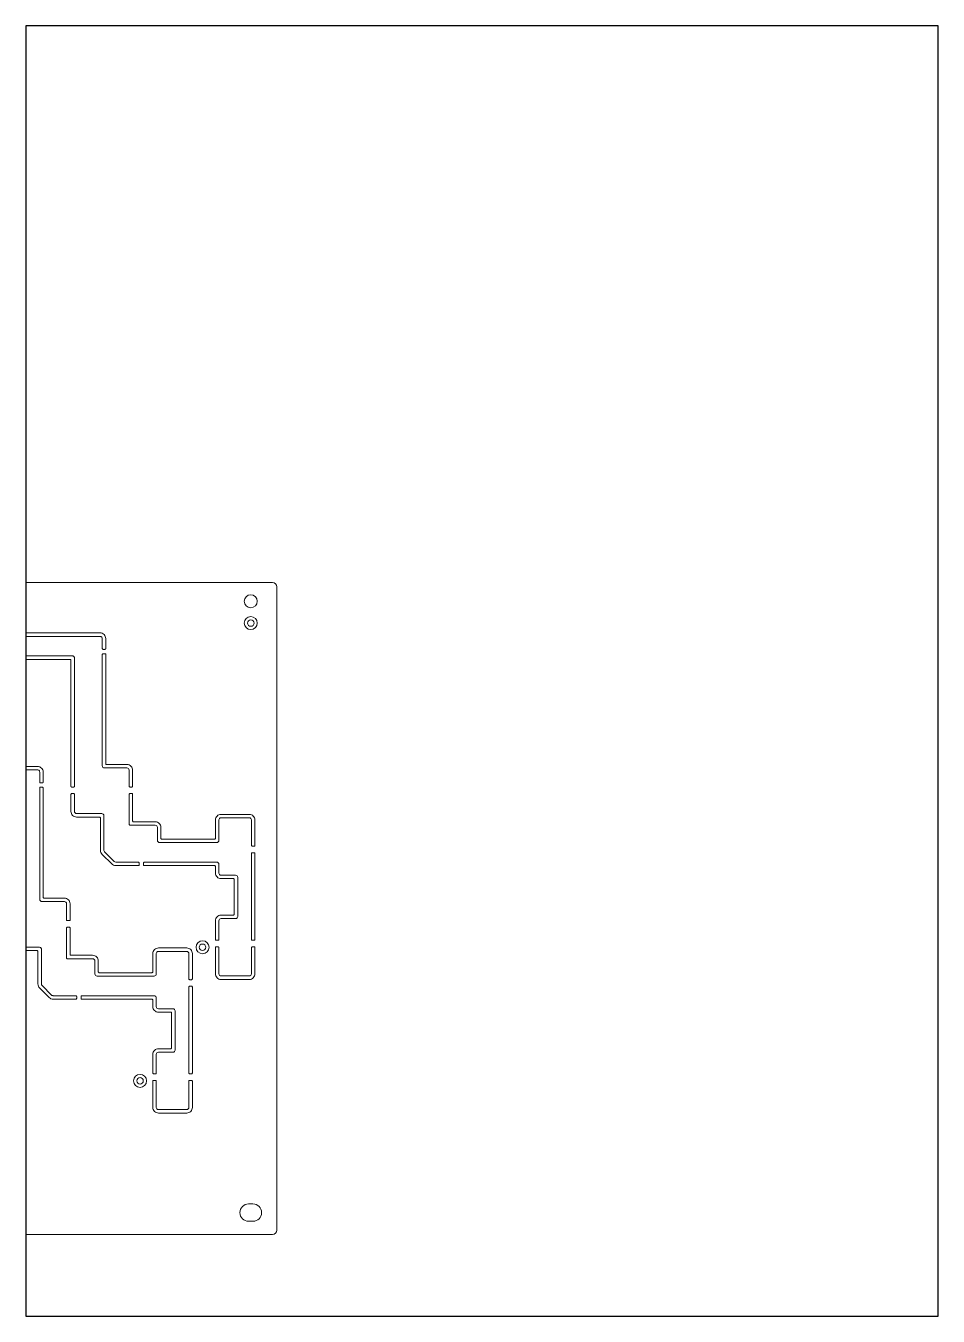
# Paper-space layout '直A4-2' of a CAD drawing. Header units: millimetres. Extents: x 38 to 227, y -33 to 234.
# The model-space entities are those that its viewports show. They can reach past a viewport. Long polylines and large blocks are cut down to what shows.
import ezdxf

# ---------------------------------------------------------------- set-up
doc = ezdxf.new("R2010")
doc.units = ezdxf.units.MM
doc.header["$LTSCALE"] = 6
doc.layers.get('0').update_dxf_attribs({"linetype": 'CONTINUOUS'})
doc.layers.add('3', color=3, linetype='CONTINUOUS')
doc.layers.add('GKO', color=7, linetype='CONTINUOUS')

# ---------------------------------------------------------------- blocks, each defined once
blk = doc.blocks.new('AA4')
blk.add_lwpolyline([(0, 0), (210, 0), (210, 297), (0, 297)], close=True)
blk = doc.blocks.new('13712D0')
at = {"lineweight": 0}
for p, q in [((647.29, 64.57), (399.29, 64.57)), ((648.29, -84.43), (648.29, 63.57)), ((642.79, -78.43), (641.79, -78.43)), ((642.79, -82.43), (641.79, -82.43)), ((647.29, -85.43), (399.29, -85.43))]:
    blk.add_line(p, q, dxfattribs=at)
for points in [[(608.91, 51.71), (608.91, 49.42, -0.414223), (608.71, 49.22), (608.31, 49.22, -0.414223), (608.11, 49.42), (608.11, 51.71, 0.414217), (607.61, 52.21), (581.65, 52.21, -0.198932), (581.51, 52.27), (575.03, 58.75, 0.198931), (574.89, 58.81), (561.71, 58.81, -0.41422), (561.51, 59.01), (561.51, 59.41, -0.414225), (561.71, 59.61), (574.89, 59.61, -0.198911), (575.59, 59.31), (581.84, 53.07, 0.19893), (581.98, 53.01), (607.61, 53.01, -0.414215), (608.91, 51.71)], [(601.7, 47.21), (601.7, 17.72, -0.414223), (601.5, 17.52), (601.1, 17.52, -0.414223), (600.9, 17.72), (600.9, 46.71, 0.414223), (600.7, 46.91), (587.86, 46.91, -0.414223), (587.66, 47.11), (587.66, 47.51, -0.414223), (587.86, 47.71), (601.2, 47.71, -0.414217), (601.7, 47.21)], [(615.1, 21.41), (615.1, 17.72, -0.414223), (614.9, 17.52), (614.5, 17.52, -0.414223), (614.3, 17.72), (614.3, 21.41, 0.414217), (613.8, 21.91), (608.61, 21.91, -0.414217), (608.11, 22.41), (608.11, 48.02, -0.414223), (608.31, 48.22), (608.71, 48.22, -0.414223), (608.91, 48.02), (608.91, 22.91, 0.414223), (609.11, 22.71), (613.8, 22.71, -0.414215), (615.1, 21.41)], [(594.51, 20.97), (594.51, 18.68, -0.414223), (594.31, 18.48), (593.91, 18.48, -0.414223), (593.71, 18.68), (593.71, 20.97, 0.414217), (593.21, 21.47), (567.25, 21.47, -0.198932), (567.11, 21.53), (560.63, 28.01, 0.198931), (560.49, 28.07), (547.31, 28.07, -0.41422), (547.11, 28.27), (547.11, 28.67, -0.414225), (547.31, 28.87), (560.49, 28.87, -0.198911), (561.19, 28.57), (567.44, 22.33, 0.19893), (567.58, 22.27), (593.21, 22.27, -0.414215), (594.51, 20.97)], [(600.7, -9.33), (600.7, -13.02, -0.414223), (600.5, -13.22), (600.1, -13.22, -0.414223), (599.9, -13.02), (599.9, -9.33, 0.414217), (599.4, -8.83), (594.21, -8.83, -0.414217), (593.71, -8.33), (593.71, 17.28, -0.414223), (593.91, 17.48), (594.31, 17.48, -0.414223), (594.51, 17.28), (594.51, -7.83, 0.414223), (594.71, -8.03), (599.4, -8.03, -0.414215), (600.7, -9.33)], [(616.62, 0.04), (616.62, -0.36, -0.41422), (616.42, -0.56), (611.2, -0.56, -0.197543), (610.29, -0.18), (608.08, 2.03, -0.199147), (607.7, 2.95), (607.7, 10.41, 0.41423), (607.5, 10.61), (602.2, 10.61, -0.414215), (600.9, 11.91), (600.9, 15.82, -0.414223), (601.1, 16.02), (601.5, 16.02, -0.414223), (601.7, 15.82), (601.7, 11.91, 0.414217), (602.2, 11.41), (608, 11.41, -0.414217), (608.5, 10.91), (608.5, 2.95, 0.199775), (608.65, 2.59), (610.85, 0.38, 0.197176), (611.2, 0.24), (616.42, 0.24, -0.414225), (616.62, 0.04)], [(643.25, 9.94), (643.25, 4.12, -0.414223), (643.05, 3.92), (642.65, 3.92, -0.414223), (642.45, 4.12), (642.45, 9.94, 0.414217), (641.95, 10.44), (635.45, 10.44, 0.414217), (634.95, 9.94), (634.95, 5.24, -0.414217), (634.45, 4.74), (621.3, 4.74, -0.414217), (620.8, 5.24), (620.8, 8.24, 0.414217), (620.3, 8.74), (614.5, 8.74, -0.414223), (614.3, 8.94), (614.3, 15.82, -0.414223), (614.5, 16.02), (614.9, 16.02, -0.414223), (615.1, 15.82), (615.1, 9.74, 0.414223), (615.3, 9.54), (620.3, 9.54, -0.414215), (621.6, 8.24), (621.6, 5.74, 0.414223), (621.8, 5.54), (633.95, 5.54, 0.414223), (634.15, 5.74), (634.15, 9.94, -0.414215), (635.45, 11.24), (641.95, 11.24, -0.414215), (643.25, 9.94)], [(639.28, -3.26), (639.28, -12.26, -0.414217), (638.78, -12.76), (635.45, -12.76, 0.414217), (634.95, -13.26), (634.95, -17.54, -0.414223), (634.75, -17.74), (634.35, -17.74, -0.414223), (634.15, -17.54), (634.15, -13.26, -0.414215), (635.45, -11.96), (638.28, -11.96, 0.414223), (638.48, -11.76), (638.48, -3.76, 0.414223), (638.28, -3.56), (635.45, -3.56, -0.414215), (634.15, -2.26), (634.15, -0.76, 0.41423), (633.95, -0.56), (617.82, -0.56, -0.414225), (617.62, -0.36), (617.62, 0.04, -0.41422), (617.82, 0.24), (634.45, 0.24, -0.414217), (634.95, -0.26), (634.95, -2.26, 0.414217), (635.45, -2.76), (638.78, -2.76, -0.414217), (639.28, -3.26)], [(643.25, 2.22), (643.25, -17.54, -0.414223), (643.05, -17.74), (642.65, -17.74, -0.414223), (642.45, -17.54), (642.45, 2.22, -0.414223), (642.65, 2.42), (643.05, 2.42, -0.414223), (643.25, 2.22)], [(628.85, -20.8), (628.85, -26.62, -0.414223), (628.65, -26.82), (628.25, -26.82, -0.414223), (628.05, -26.62), (628.05, -20.8, 0.414217), (627.55, -20.3), (621.05, -20.3, 0.414217), (620.55, -20.8), (620.55, -25.5, -0.414217), (620.05, -26), (606.9, -26, -0.414217), (606.4, -25.5), (606.4, -22.5, 0.414217), (605.9, -22), (600.1, -22, -0.414223), (599.9, -21.8), (599.9, -14.92, -0.414223), (600.1, -14.72), (600.5, -14.72, -0.414223), (600.7, -14.92), (600.7, -21, 0.414223), (600.9, -21.2), (605.9, -21.2, -0.414215), (607.2, -22.5), (607.2, -25, 0.414223), (607.4, -25.2), (619.55, -25.2, 0.414223), (619.75, -25), (619.75, -20.8, -0.414215), (621.05, -19.5), (627.55, -19.5, -0.414215), (628.85, -20.8)], [(643.25, -19.44), (643.25, -25.46, -0.414215), (641.95, -26.76), (635.45, -26.76, -0.414215), (634.15, -25.46), (634.15, -19.44, -0.414223), (634.35, -19.24), (634.75, -19.24, -0.414223), (634.95, -19.44), (634.95, -25.46, 0.414217), (635.45, -25.96), (641.95, -25.96, 0.414217), (642.45, -25.46), (642.45, -19.44, -0.414223), (642.65, -19.24), (643.05, -19.24, -0.414223), (643.25, -19.44)], [(628.85, -28.52), (628.85, -48.28, -0.414223), (628.65, -48.48), (628.25, -48.48, -0.414223), (628.05, -48.28), (628.05, -28.52, -0.414223), (628.25, -28.32), (628.65, -28.32, -0.414223), (628.85, -28.52)], [(624.88, -34), (624.88, -43, -0.414217), (624.38, -43.5), (621.05, -43.5, 0.414217), (620.55, -44), (620.55, -48.28, -0.414223), (620.35, -48.48), (619.95, -48.48, -0.414223), (619.75, -48.28), (619.75, -44, -0.414215), (621.05, -42.7), (623.88, -42.7, 0.414223), (624.08, -42.5), (624.08, -34.5, 0.414223), (623.88, -34.3), (621.05, -34.3, -0.414215), (619.75, -33), (619.75, -31.5, 0.41423), (619.55, -31.3), (603.42, -31.3, -0.414225), (603.22, -31.1), (603.22, -30.7, -0.41422), (603.42, -30.5), (620.05, -30.5, -0.414217), (620.55, -31), (620.55, -33, 0.414217), (621.05, -33.5), (624.38, -33.5, -0.414217), (624.88, -34)], [(628.85, -50.18), (628.85, -56.2, -0.414215), (627.55, -57.5), (621.05, -57.5, -0.414215), (619.75, -56.2), (619.75, -50.18, -0.414223), (619.95, -49.98), (620.35, -49.98, -0.414223), (620.55, -50.18), (620.55, -56.2, 0.414217), (621.05, -56.7), (627.55, -56.7, 0.414217), (628.05, -56.2), (628.05, -50.18, -0.414223), (628.25, -49.98), (628.65, -49.98, -0.414223), (628.85, -50.18)], [(642.79, -82.43), (641.79, -82.43, -1), (641.79, -78.43), (642.79, -78.43, -1), (642.79, -82.43)]]:
    blk.add_lwpolyline(points, format="xyb", close=True, dxfattribs=at)
blk.add_lwpolyline([(587.8, -19.33), (593.6, -19.33, -0.414217), (594.1, -19.83), (594.1, -27.8, 0.199775), (594.25, -28.15), (596.45, -30.36, 0.197176), (596.8, -30.5), (602.02, -30.5, -0.414225), (602.22, -30.7), (602.22, -30.7), (602.22, -31.1, -0.41422), (602.02, -31.3), (596.8, -31.3, -0.197543), (595.89, -30.92), (593.68, -28.71, -0.199147), (593.3, -27.79), (593.3, -20.33, 0.41423), (593.1, -20.13), (587.8, -20.13, -0.414215)], format="xyb", dxfattribs=at)
for centre, radius in [((642.29, 60.27), 1.5), ((642.29, 55.27), 1.5), ((642.29, 55.27), 0.75), ((631.2, -19.36), 1.5), ((631.2, -19.36), 0.75), ((587.86, -31.03), 1.5), ((616.8, -50.1), 1.5), ((616.8, -50.1), 0.75)]:
    blk.add_circle(centre, radius, dxfattribs=at)
for centre, radius, start, end in [((647.29, 63.57), 1, 0, 90), ((641.79, -80.43), 2, 90, 270), ((642.79, -80.43), 2, 270, 90), ((647.29, -84.43), 1, 270, 0)]:
    blk.add_arc(centre, radius, start, end, dxfattribs=at)

msp = doc.modelspace()

# ---------------------------------------------------------------- block references
at = {"layer": 'GKO', "linetype": 'Continuous'}
msp.add_blockref('13712D0', (-380.51, 104.27), dxfattribs=at)

psp = doc.layouts.new('直A4-2')

# ---------------------------------------------------------------- block references
at = {"layer": '3', "xscale": 0.9, "yscale": 0.9, "zscale": 0.9}
psp.add_blockref('AA4', (37.66, -33.08), dxfattribs=at)

# ---------------------------------------------------------------- viewports
at = {"layer": '0'}
psp.add_viewport(center=(132.16, 100.57), size=(189, 267.3), view_center_point=(315, 148.5), view_height=297, dxfattribs=at)

doc.saveas('drawing.dxf')
